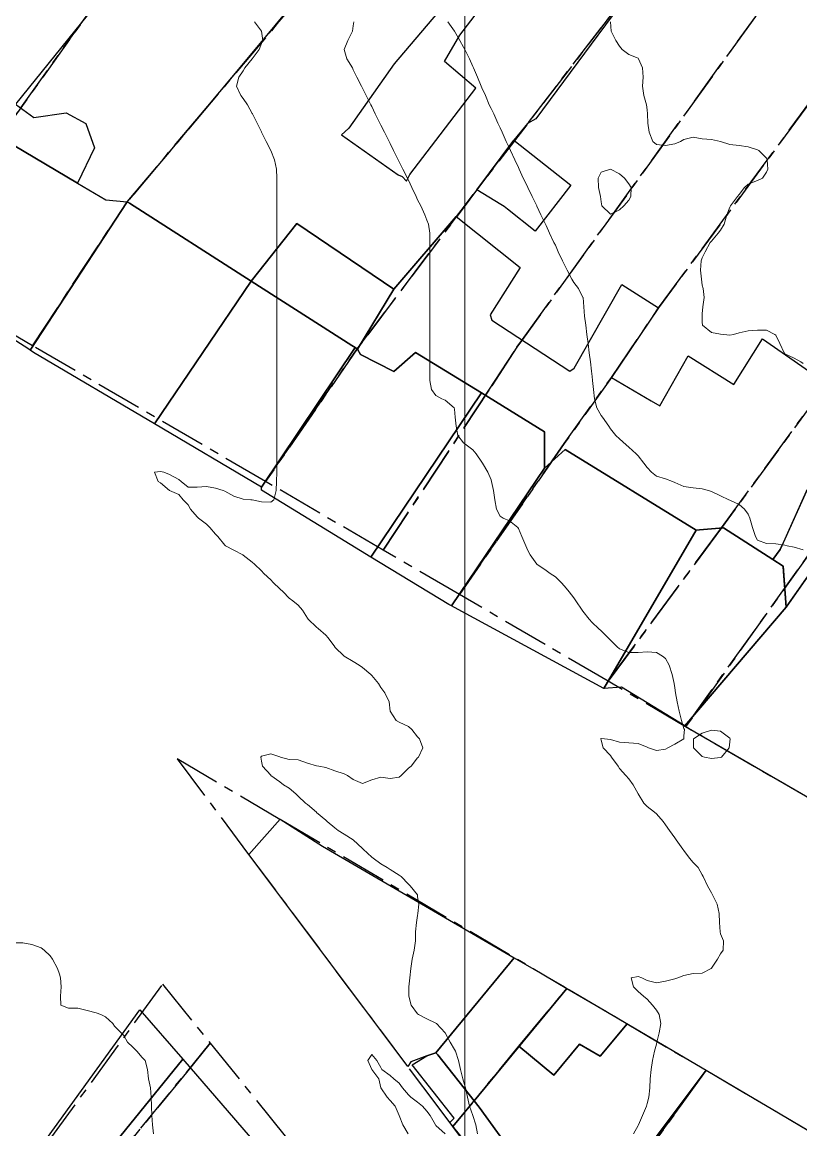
# Model space of a CAD drawing. Header units: centimetres. Extents: x 0 to 642158, y -847 to 649707.
# Drawn here: x 616342.7 to 616385.1, y 621787.5 to 621847.7 of the extents above; entities that cross this region are included whole.
import ezdxf

# ---------------------------------------------------------------- set-up
doc = ezdxf.new("R2010")
doc.units = ezdxf.units.CM
doc.header["$MEASUREMENT"] = 0
doc.linetypes.add('CENTERX2', pattern=[4, 2.5, -0.5, 0.5, -0.5])
doc.layers.add('MEV_grille', color=254, linetype='Continuous', lineweight=9)
doc.layers.add('WAL_topographie 0.5', color=253, linetype='Continuous', lineweight=20)
doc.layers.add('SPW_batiments', color=7, linetype='Continuous')
doc.layers.add('SPW_parcellaire cadastral', color=7, linetype='CENTERX2', lineweight=25, true_color=0xff0542)

# ---------------------------------------------------------------- blocks, each defined once
blk = doc.blocks.new('*U112')
at = {"layer": 'MEV_grille', "transparency": 33554687}
blk.add_lwpolyline([(0, 1825.476), (0, -1825.476)], dxfattribs=at)
blk = doc.blocks.new('*U113')
at = {"layer": 'MEV_grille', "color": 0, "linetype": 'ByBlock', "lineweight": -2, "transparency": 16777216}
blk.add_blockref('*U112', (1000, 0), dxfattribs=at)

msp = doc.modelspace()

# ---------------------------------------------------------------- linework, layer by layer
at = {"layer": 'SPW_batiments'}
for points in [[(616362.798, 621855.025), (616366.469, 621859.399), (616366.509, 621859.487), (616371.724, 621855.791), (616377.412, 621851.738), (616377.492, 621851.681), (616370.679, 621842.478), (616370.23, 621842.22), (616369.483, 621841.315), (616367.467, 621838.622), (616366.343, 621837.165), (616362.957, 621833.218), (616357.677, 621836.783), (616355.19, 621833.653), (616348.567, 621837.883), (616348.44, 621837.964), (616348.615, 621838.157), (616348.809, 621838.386), (616354.788, 621845.509), (616358.111, 621849.526), (616359.009, 621850.511), (616362.798, 621855.025)], [(616349.163, 621851.707), (616342.364, 621843.273), (616343.364, 621842.557), (616345.114, 621842.807), (616346.181, 621842.224), (616346.665, 621840.907), (616345.738, 621838.984), (616341.673, 621841.387), (616341.369, 621841.298), (616342.165, 621842.484), (616339.006, 621844.601), (616344.888, 621852.828), (616345.075, 621852.607), (616346.915, 621853.936), (616349.163, 621851.707)], [(616363.418, 621839.343), (616363.648, 621839.087), (616363.823, 621839.456), (616367.417, 621844.145), (616365.713, 621845.594), (616366.558, 621847.034), (616370.079, 621851.643), (616369.037, 621852.62), (616362.979, 621845.475), (616360.512, 621841.972), (616360.281, 621841.776), (616360.107, 621841.608), (616363.198, 621839.439), (616363.418, 621839.343)], [(616345.738, 621838.984), (616347.268, 621838.079), (616348.44, 621837.964), (616343.147, 621829.888), (616343.024, 621829.986), (616342.835, 621830.106), (616336.432, 621834.175), (616336.279, 621834.271), (616336.135, 621834.371), (616341.369, 621841.298), (616341.673, 621841.387), (616345.738, 621838.984)], [(616372.585, 621838.875), (616370.642, 621836.368), (616369.139, 621837.571), (616368.965, 621837.71), (616368.786, 621837.813), (616367.467, 621838.622), (616369.483, 621841.315), (616372.585, 621838.875)], [(616348.567, 621837.883), (616355.19, 621833.653), (616349.932, 621825.876), (616343.339, 621829.774), (616343.147, 621829.888), (616348.44, 621837.964), (616348.567, 621837.883)], [(616362.957, 621833.218), (616360.981, 621829.953), (616360.852, 621830.035), (616360.662, 621830.156), (616355.19, 621833.653), (616357.677, 621836.783), (616362.957, 621833.218)], [(616385.43, 621822.217), (616383.989, 621819.042), (616383.586, 621818.503), (616380.912, 621820.235), (616379.606, 621820.116), (616379.417, 621820.099), (616372.278, 621824.494), (616371.167, 621823.464), (616371.162, 621825.448), (616367.724, 621827.567), (616364.141, 621829.774), (616362.954, 621828.726), (616361.147, 621829.652), (616360.981, 621829.953), (616362.957, 621833.218), (616366.343, 621837.165), (616369.828, 621834.388)], [(616369.828, 621834.388), (616368.197, 621831.821), (616368.292, 621831.517), (616372.545, 621828.745), (616372.767, 621828.913), (616375.364, 621833.468), (616377.368, 621832.192), (616374.804, 621828.411), (616376.961, 621827.143), (616377.441, 621826.862), (616378.985, 621829.578), (616381.469, 621828.02), (616383.025, 621830.505), (616386.002, 621828.435)], [(616360.662, 621830.156), (616360.852, 621830.035), (616355.753, 621822.433), (616349.932, 621825.876), (616355.19, 621833.653), (616360.662, 621830.156)], [(616384.15, 621818.138), (616383.586, 621818.503), (616383.989, 621819.042), (616384.068, 621819.217), (616384.094, 621819.273), (616385.431, 621822.217), (616387.622, 621825.157), (616390.668, 621829.243), (616388.493, 621830.819), (616390.171, 621833.283), (616392.328, 621831.762), (616393.78, 621830.738), (616392.603, 621828.89), (616392.056, 621828.238), (616390.125, 621825.94), (616389.03, 621824.638), (616387.249, 621822.166), (616387.105, 621821.008), (616386.934, 621819.636), (616385.34, 621817.368), (616384.318, 621815.915), (616384.153, 621818.102), (616384.15, 621818.138)], [(616360.981, 621829.953), (616361.147, 621829.652), (616362.954, 621828.726), (616364.141, 621829.774), (616367.724, 621827.567), (616361.712, 621818.639), (616355.759, 621822.279), (616355.753, 621822.433), (616360.852, 621830.035), (616360.981, 621829.953)], [(616371.162, 621825.448), (616371.167, 621823.464), (616366.103, 621815.975), (616365.945, 621816.051), (616361.712, 621818.639), (616367.724, 621827.567), (616371.162, 621825.448)], [(616379.417, 621820.099), (616374.389, 621811.485), (616366.251, 621815.896), (616366.103, 621815.975), (616371.167, 621823.464), (616372.278, 621824.494), (616379.417, 621820.099)], [(616383.586, 621818.503), (616384.15, 621818.138), (616384.318, 621815.915), (616378.796, 621809.454), (616375.346, 621811.549), (616374.389, 621811.485), (616379.417, 621820.099), (616379.606, 621820.116), (616380.912, 621820.235), (616383.586, 621818.503)], [(616389.872, 621817.372), (616387.47, 621814.044), (616387.947, 621813.679), (616388.901, 621814.795), (616391.028, 621812.972), (616391.178, 621812.843), (616386.063, 621805.221), (616379.004, 621809.303), (616378.796, 621809.454), (616384.318, 621815.915), (616386.934, 621819.636), (616389.872, 621817.372)], [(616359.069, 621802.909), (616369.512, 621796.832), (616365.25, 621791.667), (616364.748, 621791.493), (616363.877, 621791.163), (616363.72, 621790.909), (616355.069, 621802.458), (616356.769, 621804.376), (616359.069, 621802.909)], [(616372.243, 621795.243), (616372.373, 621795.167), (616367.333, 621789.057), (616365.344, 621791.55), (616365.25, 621791.667), (616369.512, 621796.832), (616372.243, 621795.243)], [(616372.519, 621795.082), (616379.953, 621790.709), (616374.217, 621783.045), (616369.881, 621785.41), (616369.711, 621785.788), (616369.601, 621785.94), (616367.593, 621788.7), (616367.333, 621789.057), (616372.373, 621795.167), (616372.519, 621795.082)], [(616341.244, 621776.725), (616338.348, 621779.127), (616349.125, 621794.003), (616351.459, 621791.308), (616345.999, 621784.591), (616344.257, 621781.025), (616343.649, 621779.783), (616341.244, 621776.725)], [(616365.344, 621791.55), (616367.333, 621789.057), (616367.593, 621788.7), (616369.601, 621785.94), (616368.767, 621784.442), (616366.012, 621787.866), (616366.233, 621788.106), (616363.96, 621791.012), (616364.748, 621791.493), (616365.25, 621791.667), (616365.344, 621791.55)], [(616351.459, 621791.308), (616357.198, 621784.684), (616350.02, 621776.709), (616348.976, 621774.733), (616346.223, 621777.702), (616343.649, 621779.783), (616345.999, 621784.591), (616351.459, 621791.308)], [(616386.921, 621786.612), (616387.072, 621786.515), (616386.991, 621786.342), (616386.865, 621786.159), (616383.215, 621780.882), (616381.17, 621778.261), (616375.125, 621783.165), (616374.684, 621783.107), (616374.217, 621783.045), (616379.953, 621790.709), (616386.921, 621786.612)]]:
    msp.add_lwpolyline(points, dxfattribs=at)
at = {"layer": 'SPW_parcellaire cadastral'}
for points in [[(616365.527, 621861.663), (616366.47, 621859.398), (616371.044, 621856.333), (616377.502, 621851.674), (616367.844, 621839.111), (616360.963, 621829.963), (616355.975, 621822.744), (616343.285, 621830.135), (616348.44, 621837.964), (616358.545, 621849.952), (616359.477, 621851.086)], [(616342.714, 621855.4), (616343.891, 621854.082), (616345.091, 621852.621), (616347.629, 621850.043), (616342.651, 621843.081), (616341.009, 621840.818), (616339.86, 621841.603), (616334.959, 621834.984), (616328.403, 621838.803), (616333.628, 621846.286), (616334.812, 621847.411), (616339.49, 621852.413), (616340.666, 621853.513), (616342.714, 621855.4)], [(616347.629, 621850.043), (616349.212, 621851.659), (616350.367, 621852.787), (616351.78, 621854.19), (616352.967, 621853.447), (616355.401, 621851.922), (616358.545, 621849.952), (616348.44, 621837.964), (616343.285, 621830.135), (616336.117, 621834.31), (616341.009, 621840.818), (616342.651, 621843.081), (616347.629, 621850.043)], [(616384.991, 621851.283), (616369.953, 621830.468), (616369.661, 621830.048), (616368.136, 621827.721), (616362.377, 621819.014), (616355.975, 621822.744), (616360.963, 621829.963), (616367.844, 621839.111), (616377.502, 621851.674), (616379.304, 621854.316)], [(616389.557, 621848.848), (616387.814, 621846.378), (616377.369, 621832.191), (616374.804, 621828.411), (616372.237, 621824.809), (616366.525, 621816.6), (616362.377, 621819.014), (616368.136, 621827.721), (616369.661, 621830.048), (616369.953, 621830.468), (616384.991, 621851.283)], [(616398.267, 621844.202), (616396.681, 621842.012), (616388.516, 621830.801), (616386.253, 621827.695), (616380.796, 621820.224), (616374.626, 621811.882), (616371.202, 621813.878), (616366.525, 621816.6), (616372.237, 621824.809), (616374.804, 621828.411), (616377.369, 621832.191), (616387.814, 621846.378), (616389.557, 621848.848)], [(616374.626, 621811.882), (616380.796, 621820.224), (616386.253, 621827.695), (616388.516, 621830.801), (616396.681, 621842.012), (616398.267, 621844.202)], [(616402.12, 621842.147), (616392.759, 621828.474), (616387.912, 621822.088), (616378.842, 621809.397), (616374.626, 621811.882)], [(616410.052, 621837.917), (616396.506, 621819.507), (616394.703, 621816.644), (616386.064, 621805.22), (616378.842, 621809.397), (616387.912, 621822.088), (616392.759, 621828.474), (616402.12, 621842.147)], [(616369.762, 621792.016), (616366.172, 621787.648), (616365.307, 621788.795), (616363.721, 621790.909), (616355.069, 621802.458), (616351.155, 621807.683), (616356.769, 621804.375), (616372.373, 621795.166), (616369.762, 621792.016)], [(616352.958, 621792.182), (616351.663, 621790.599), (616346.639, 621784.459), (616346.009, 621783.564), (616344.261, 621781.055), (616341.035, 621776.465), (616338.788, 621773.296), (616337.889, 621772.013), (616331.807, 621763.336), (616328.457, 621764.002), (616344.139, 621786.816), (616348.855, 621793.308), (616350.366, 621795.388), (616352.958, 621792.182)], [(616369.762, 621792.016), (616372.373, 621795.166), (616375.654, 621793.246), (616374.186, 621791.475), (616373.066, 621792.135), (616371.663, 621790.442), (616369.762, 621792.016)], [(616372.071, 621779.769), (616369.543, 621783.142), (616366.894, 621786.678), (616366.172, 621787.648), (616369.762, 621792.016), (616371.663, 621790.442), (616373.066, 621792.135), (616374.186, 621791.475), (616375.654, 621793.246), (616379.955, 621790.711), (616374.742, 621783.475), (616372.071, 621779.769)], [(616352.958, 621792.182), (616358.93, 621784.799), (616358.311, 621784.188), (616350.644, 621776.624), (616350.306, 621776.29), (616344.963, 621769.333), (616340.131, 621762.992), (616339.266, 621761.874), (616333.617, 621762.942), (616331.807, 621763.336), (616337.889, 621772.013), (616338.788, 621773.296), (616341.035, 621776.465), (616344.261, 621781.055), (616346.009, 621783.564), (616346.639, 621784.459), (616351.663, 621790.599), (616352.958, 621792.182)], [(616372.071, 621779.769), (616374.742, 621783.475), (616379.955, 621790.711), (616387.105, 621786.499), (616381.17, 621778.26), (616379.695, 621776.301), (616377.348, 621773.007), (616372.071, 621779.769)]]:
    msp.add_lwpolyline(points, dxfattribs=at)
at = {"layer": 'WAL_topographie 0.5'}
for points in [[(616355.367, 621847.75), (616355.75, 621847.25), (616355.75, 621847.25), (616355.822, 621846.75), (616355.75, 621846.583), (616355.615, 621846.25), (616355.25, 621845.75), (616355.25, 621845.75), (616354.85, 621845.25), (616354.75, 621845.086), (616354.524, 621844.75), (616354.391, 621844.25), (616354.625, 621843.75), (616354.75, 621843.579), (616354.987, 621843.25), (616355.25, 621842.766), (616355.258, 621842.75), (616355.512, 621842.25), (616355.75, 621841.767), (616355.758, 621841.75), (616356.012, 621841.25), (616356.25, 621840.75), (616356.25, 621840.75), (616356.45, 621840.25), (616356.56, 621839.75), (616356.583, 621839.25), (616356.583, 621838.75), (616356.583, 621838.25), (616356.583, 621837.75), (616356.583, 621837.25), (616356.583, 621836.75), (616356.583, 621836.25), (616356.583, 621835.75), (616356.583, 621835.25), (616356.583, 621834.75), (616356.583, 621834.25), (616356.583, 621833.75), (616356.583, 621833.25), (616356.583, 621832.75), (616356.583, 621832.25), (616356.583, 621831.75), (616356.583, 621831.25), (616356.583, 621830.75), (616356.583, 621830.25), (616356.583, 621829.75), (616356.583, 621829.25), (616356.583, 621828.75), (616356.583, 621828.25), (616356.583, 621827.75), (616356.583, 621827.25), (616356.583, 621826.75), (616356.583, 621826.25), (616356.583, 621825.75), (616356.583, 621825.25), (616356.583, 621824.75), (616356.583, 621824.25), (616356.583, 621823.75), (616356.583, 621823.25), (616356.56, 621822.75), (616356.552, 621822.25), (616356.431, 621821.75), (616356.25, 621821.63), (616355.75, 621821.635), (616355.25, 621821.742), (616355.179, 621821.75), (616354.75, 621821.793), (616354.25, 621821.952), (616353.75, 621822.221), (616353.667, 621822.25), (616353.25, 621822.389), (616352.75, 621822.472), (616352.25, 621822.446), (616351.75, 621822.441), (616351.375, 621822.75), (616351.25, 621822.85), (616350.75, 621823.12), (616350.432, 621823.25), (616350.25, 621823.297), (616349.917, 621823.25), (616350.129, 621822.75), (616350.25, 621822.668), (616350.75, 621822.25), (616350.75, 621822.25), (616351.25, 621822.04), (616351.493, 621821.75), (616351.75, 621821.479), (616351.89, 621821.25), (616352.25, 621820.823), (616352.319, 621820.75), (616352.75, 621820.417), (616352.94, 621820.25), (616353.25, 621819.89), (616353.38, 621819.75), (616353.75, 621819.274), (616353.782, 621819.25), (616354.25, 621819.016), (616354.735, 621818.75), (616354.75, 621818.742), (616355.25, 621818.364), (616355.375, 621818.25), (616355.75, 621817.887), (616355.885, 621817.75), (616356.25, 621817.391), (616356.388, 621817.25), (616356.75, 621816.899), (616356.932, 621816.75), (616357.25, 621816.407), (616357.455, 621816.25), (616357.75, 621816.02), (616357.987, 621815.75), (616358.25, 621815.309), (616358.293, 621815.25), (616358.75, 621814.82), (616358.842, 621814.75), (616359.25, 621814.381), (616359.372, 621814.25), (616359.741, 621813.75), (616359.75, 621813.74), (616360.25, 621813.25), (616360.25, 621813.25), (616360.75, 621812.961), (616361.067, 621812.75), (616361.25, 621812.63), (616361.699, 621812.25), (616361.75, 621812.199), (616362.115, 621811.75), (616362.25, 621811.54), (616362.464, 621811.25), (616362.703, 621810.75), (616362.75, 621810.25), (616362.75, 621810.25), (616363.075, 621809.75), (616363.25, 621809.66), (616363.75, 621809.421), (616363.941, 621809.25), (616364.25, 621808.861), (616364.361, 621808.75), (616364.54, 621808.25), (616364.3, 621807.75), (616364.25, 621807.719), (616363.893, 621807.25), (616363.75, 621807.153), (616363.359, 621806.75), (616363.25, 621806.653), (616362.75, 621806.583), (616362.25, 621806.656), (616361.75, 621806.517), (616361.25, 621806.319), (616360.75, 621806.54), (616360.44, 621806.75), (616360.25, 621806.845), (616359.75, 621807.006), (616359.25, 621807.177), (616358.875, 621807.25), (616358.75, 621807.27), (616358.25, 621807.424), (616357.75, 621807.594), (616357.25, 621807.62), (616356.783, 621807.75), (616356.75, 621807.761), (616356.25, 621807.934), (616355.75, 621807.797), (616355.723, 621807.75), (616355.75, 621807.536), (616355.801, 621807.25), (616356.25, 621806.764), (616356.262, 621806.75), (616356.75, 621806.399), (616356.957, 621806.25), (616357.25, 621806.053), (616357.613, 621805.75), (616357.75, 621805.629), (616358.15, 621805.25), (616358.25, 621805.169), (616358.741, 621804.75), (616358.75, 621804.742), (616359.25, 621804.318), (616359.323, 621804.25), (616359.75, 621803.897), (616359.922, 621803.75), (616360.25, 621803.552), (616360.75, 621803.25), (616360.75, 621803.25), (616361.25, 621802.782), (616361.282, 621802.75), (616361.75, 621802.31), (616361.832, 621802.25), (616362.25, 621801.945), (616362.592, 621801.75), (616362.75, 621801.643), (616363.25, 621801.331), (616363.354, 621801.25), (616363.75, 621800.832), (616363.844, 621800.75), (616364.236, 621800.25), (616364.25, 621800.15), (616364.321, 621799.75), (616364.267, 621799.25), (616364.25, 621799.125), (616364.192, 621798.75), (616364.143, 621798.25), (616364.132, 621797.75), (616364.055, 621797.25), (616363.959, 621796.75), (616363.887, 621796.25), (616363.82, 621795.75), (616363.766, 621795.25), (616363.769, 621794.75), (616363.893, 621794.25), (616364.25, 621793.781), (616364.296, 621793.75), (616364.75, 621793.512), (616365.25, 621793.276), (616365.286, 621793.25), (616365.75, 621792.75), (616365.75, 621792.75), (616366.019, 621792.25), (616366.25, 621791.85), (616366.308, 621791.75), (616366.474, 621791.25), (616366.583, 621790.75), (616366.717, 621790.25), (616366.75, 621790.125), (616366.85, 621789.75), (616366.967, 621789.25), (616367.083, 621788.75), (616367.25, 621788.25), (616367.25, 621788.25), (616367.417, 621787.75), (616367.507, 621787.25)], [(616360.781, 621847.75), (616360.75, 621847.542), (616360.709, 621847.25), (616360.458, 621846.75), (616360.258, 621846.25), (616360.402, 621845.75), (616360.697, 621845.25), (616360.75, 621845.143), (616360.943, 621844.75), (616361.197, 621844.25), (616361.25, 621844.143), (616361.443, 621843.75), (616361.697, 621843.25), (616361.75, 621843.143), (616361.943, 621842.75), (616362.197, 621842.25), (616362.25, 621842.143), (616362.443, 621841.75), (616362.697, 621841.25), (616362.75, 621841.143), (616362.943, 621840.75), (616363.197, 621840.25), (616363.25, 621840.143), (616363.443, 621839.75), (616363.697, 621839.25), (616363.75, 621839.139), (616363.931, 621838.75), (616364.165, 621838.25), (616364.25, 621838.078), (616364.417, 621837.75), (616364.652, 621837.25), (616364.75, 621836.975), (616364.837, 621836.75), (616364.913, 621836.25), (616364.917, 621835.75), (616364.917, 621835.25), (616364.917, 621834.75), (616364.917, 621834.25), (616364.917, 621833.75), (616364.917, 621833.25), (616364.917, 621832.75), (616364.917, 621832.25), (616364.917, 621831.75), (616364.917, 621831.25), (616364.917, 621830.75), (616364.917, 621830.25), (616364.917, 621829.75), (616364.917, 621829.25), (616364.917, 621828.75), (616364.924, 621828.25), (616365.006, 621827.75), (616365.25, 621827.422), (616365.562, 621827.25), (616365.75, 621827.179), (616366.236, 621826.75), (616366.25, 621826.679), (616366.304, 621826.25), (616366.344, 621825.75), (616366.445, 621825.25), (616366.75, 621824.859), (616366.896, 621824.75), (616367.25, 621824.467), (616367.436, 621824.25), (616367.75, 621823.792), (616367.777, 621823.75), (616368.075, 621823.25), (616368.25, 621822.838), (616368.276, 621822.75), (616368.379, 621822.25), (616368.458, 621821.75), (616368.545, 621821.25), (616368.75, 621820.859), (616368.909, 621820.75), (616369.25, 621820.611), (616369.714, 621820.25), (616369.75, 621820.187), (616369.934, 621819.75), (616370.143, 621819.25), (616370.25, 621819), (616370.38, 621818.75), (616370.75, 621818.25), (616370.75, 621818.25), (616371.25, 621817.9), (616371.472, 621817.75), (616371.75, 621817.553), (616372.069, 621817.25), (616372.25, 621817.053), (616372.5, 621816.75), (616372.75, 621816.417), (616372.866, 621816.25), (616373.213, 621815.75), (616373.25, 621815.698), (616373.592, 621815.25), (616373.75, 621815.074), (616374.105, 621814.75), (616374.25, 621814.628), (616374.618, 621814.25), (616374.75, 621814.111), (616375.121, 621813.75), (616375.25, 621813.635), (616375.75, 621813.443), (616376.25, 621813.443), (616376.75, 621813.482), (616377.25, 621813.442), (616377.591, 621813.25), (616377.75, 621813.125), (616377.944, 621812.75), (616378.111, 621812.25), (616378.213, 621811.75), (616378.25, 621811.523), (616378.294, 621811.25), (616378.39, 621810.75), (616378.496, 621810.25), (616378.617, 621809.75), (616378.75, 621809.303), (616378.787, 621809.25), (616378.75, 621808.917), (616378.737, 621808.75), (616378.25, 621808.452), (616377.871, 621808.25), (616377.75, 621808.188), (616377.25, 621808.112), (616376.83, 621808.25), (616376.75, 621808.285), (616376.25, 621808.496), (616375.75, 621808.522), (616375.25, 621808.56), (616374.75, 621808.71), (616374.417, 621808.75), (616374.25, 621808.762), (616374.227, 621808.75), (616374.25, 621808.679), (616374.354, 621808.25), (616374.75, 621807.839), (616374.801, 621807.75), (616375.165, 621807.25), (616375.25, 621807.128), (616375.591, 621806.75), (616375.75, 621806.569), (616375.98, 621806.25), (616376.25, 621805.75), (616376.25, 621805.75), (616376.564, 621805.25), (616376.75, 621805.068), (616377.15, 621804.75), (616377.25, 621804.669), (616377.625, 621804.25), (616377.75, 621804.074), (616377.966, 621803.75), (616378.25, 621803.358), (616378.333, 621803.25), (616378.694, 621802.75), (616378.75, 621802.667), (616379.056, 621802.25), (616379.25, 621802.018), (616379.525, 621801.75), (616379.75, 621801.341), (616379.797, 621801.25), (616380.037, 621800.75), (616380.25, 621800.364), (616380.314, 621800.25), (616380.559, 621799.75), (616380.676, 621799.25), (616380.681, 621798.75), (616380.719, 621798.25), (616380.75, 621798.139), (616380.902, 621797.75), (616380.88, 621797.25), (616380.75, 621797.044), (616380.583, 621796.75), (616380.25, 621796.274), (616380.229, 621796.25), (616379.75, 621796), (616379.25, 621795.982), (616378.75, 621795.877), (616378.423, 621795.75), (616378.25, 621795.693), (616377.75, 621795.556), (616377.25, 621795.474), (616376.75, 621795.6), (616376.464, 621795.75), (616376.25, 621795.812), (616375.875, 621795.75), (616376.014, 621795.25), (616376.25, 621795), (616376.552, 621794.75), (616376.75, 621794.577), (616377.046, 621794.25), (616377.25, 621793.982), (616377.401, 621793.75), (616377.496, 621793.25), (616377.402, 621792.75), (616377.279, 621792.25), (616377.25, 621792.135), (616377.152, 621791.75), (616377.046, 621791.25), (616376.968, 621790.75), (616376.917, 621790.25), (616376.896, 621789.75), (616376.848, 621789.25), (616376.75, 621788.904), (616376.708, 621788.75), (616376.5, 621788.25), (616376.273, 621787.75), (616376.25, 621787.707), (616376.011, 621787.25)], [(616365.887, 621847.75), (616366.25, 621847.25), (616366.25, 621847.25), (616366.556, 621846.75), (616366.75, 621846.379), (616366.828, 621846.25), (616367.078, 621845.75), (616367.25, 621845.333), (616367.288, 621845.25), (616367.512, 621844.75), (616367.708, 621844.25), (616367.75, 621844.162), (616367.944, 621843.75), (616368.149, 621843.25), (616368.25, 621843.045), (616368.397, 621842.75), (616368.619, 621842.25), (616368.75, 621841.982), (616368.86, 621841.75), (616369.074, 621841.25), (616369.25, 621840.886), (616369.316, 621840.75), (616369.537, 621840.25), (616369.75, 621839.824), (616369.786, 621839.75), (616370.005, 621839.25), (616370.25, 621838.77), (616370.26, 621838.75), (616370.488, 621838.25), (616370.739, 621837.75), (616370.75, 621837.73), (616370.96, 621837.25), (616371.21, 621836.75), (616371.25, 621836.672), (616371.429, 621836.25), (616371.67, 621835.75), (616371.75, 621835.598), (616371.906, 621835.25), (616372.138, 621834.75), (616372.25, 621834.534), (616372.392, 621834.25), (616372.654, 621833.75), (616372.75, 621833.566), (616373.008, 621833.25), (616373.25, 621832.767), (616373.266, 621832.75), (616373.303, 621832.25), (616373.335, 621831.75), (616373.401, 621831.25), (616373.469, 621830.75), (616373.531, 621830.25), (616373.594, 621829.75), (616373.656, 621829.25), (616373.719, 621828.75), (616373.75, 621828.464), (616373.772, 621828.25), (616373.824, 621827.75), (616373.888, 621827.25), (616374.014, 621826.75), (616374.25, 621826.344), (616374.318, 621826.25), (616374.665, 621825.75), (616374.75, 621825.612), (616375.05, 621825.25), (616375.25, 621825.066), (616375.603, 621824.75), (616375.75, 621824.622), (616376.153, 621824.25), (616376.25, 621824.15), (616376.568, 621823.75), (616376.75, 621823.508), (616376.993, 621823.25), (616377.25, 621823.046), (616377.75, 621822.894), (616378.132, 621822.75), (616378.25, 621822.699), (616378.75, 621822.477), (616379.25, 621822.41), (616379.75, 621822.352), (616380.096, 621822.25), (616380.25, 621822.2), (616380.75, 621821.975), (616381.2, 621821.75), (616381.25, 621821.725), (616381.75, 621821.487), (616382.04, 621821.25), (616382.25, 621820.967), (616382.332, 621820.75), (616382.476, 621820.25), (616382.648, 621819.75), (616382.75, 621819.56), (616383.25, 621819.375), (616383.75, 621819.363), (616384.25, 621819.276), (616384.375, 621819.25), (616384.75, 621819.167), (616385.25, 621819.034)], [(616374.75, 621847.75), (616374.788, 621847.25), (616375.043, 621846.75), (616375.25, 621846.434), (616375.38, 621846.25), (616375.75, 621845.987), (616376.25, 621845.783), (616376.283, 621845.75), (616376.494, 621845.25), (616376.523, 621844.75), (616376.489, 621844.25), (616376.561, 621843.75), (616376.712, 621843.25), (616376.75, 621842.964), (616376.769, 621842.75), (616376.784, 621842.25), (616376.849, 621841.75), (616377.061, 621841.25), (616377.25, 621841.09), (616377.75, 621841.036), (616378.25, 621841.121), (616378.571, 621841.25), (616378.75, 621841.352), (616379.25, 621841.474), (616379.75, 621841.398), (616380.25, 621841.357), (616380.75, 621841.25), (616380.75, 621841.25), (616381.25, 621841.089), (616381.75, 621841.021), (616382.25, 621840.958), (616382.75, 621840.802), (616382.829, 621840.75), (616383.25, 621840.34), (616383.281, 621840.25), (616383.325, 621839.75), (616383.25, 621839.576), (616383.036, 621839.25), (616382.75, 621839.128), (616382.25, 621838.929), (616382.055, 621838.75), (616381.75, 621838.358), (616381.665, 621838.25), (616381.286, 621837.75), (616381.25, 621837.677), (616381.091, 621837.25), (616380.95, 621836.75), (616380.75, 621836.425), (616380.615, 621836.25), (616380.25, 621835.823), (616380.186, 621835.75), (616379.902, 621835.25), (616379.75, 621834.923), (616379.694, 621834.75), (616379.645, 621834.25), (616379.705, 621833.75), (616379.75, 621833.437), (616379.807, 621833.25), (616379.855, 621832.75), (616379.781, 621832.25), (616379.75, 621831.875), (616379.745, 621831.75), (616379.75, 621831.417), (616379.758, 621831.25), (616380.25, 621830.846), (616380.75, 621830.771), (616380.917, 621830.75), (616381.25, 621830.702), (616381.45, 621830.75), (616381.75, 621830.837), (616382.25, 621830.94), (616382.75, 621830.987), (616383.25, 621830.973), (616383.703, 621830.75), (616383.75, 621830.706), (616383.978, 621830.25), (616384.208, 621829.75), (616384.25, 621829.698), (616384.75, 621829.458), (616385.116, 621829.25), (616385.25, 621829.176)], [(616375.479, 621837.75), (616375.25, 621837.52), (616374.75, 621837.293), (616374.281, 621837.75), (616374.25, 621837.962), (616374.2, 621838.25), (616374.107, 621838.75), (616374.086, 621839.25), (616374.25, 621839.577), (616374.75, 621839.735), (616375.25, 621839.493), (616375.524, 621839.25), (616375.75, 621838.945), (616375.879, 621838.75), (616375.863, 621838.25), (616375.75, 621838.059), (616375.479, 621837.75)], [(616380.798, 621807.75), (616380.75, 621807.73), (616380.25, 621807.669), (616379.865, 621807.75), (616379.75, 621807.788), (616379.276, 621808.25), (616379.27, 621808.75), (616379.75, 621809.05), (616380.25, 621809.209), (616380.75, 621809.161), (616381.25, 621808.778), (616381.267, 621808.75), (616381.25, 621808.583), (616381.215, 621808.25), (616380.798, 621807.75)], [(616342.25, 621797.645), (616342.75, 621797.65), (616343.25, 621797.555), (616343.75, 621797.368), (616343.923, 621797.25), (616344.25, 621796.935), (616344.364, 621796.75), (616344.636, 621796.25), (616344.75, 621795.94), (616344.8, 621795.75), (616344.842, 621795.25), (616344.806, 621794.75), (616344.821, 621794.25), (616345.25, 621794.092), (616345.75, 621794.083), (616346.25, 621793.967), (616346.75, 621793.846), (616347, 621793.75), (616347.25, 621793.613), (616347.652, 621793.25), (616347.75, 621793.118), (616348.107, 621792.75), (616348.25, 621792.599), (616348.459, 621792.25), (616348.75, 621791.964), (616348.96, 621791.75), (616349.25, 621791.413), (616349.417, 621791.25), (616349.55, 621790.75), (616349.592, 621790.25), (616349.702, 621789.75), (616349.75, 621789.25), (616349.75, 621789.25), (616349.761, 621788.75), (616349.787, 621788.25), (616349.823, 621787.75), (616349.875, 621787.25)], [(616365.75, 621787.261), (616365.25, 621787.714), (616365.219, 621787.75), (616364.934, 621788.25), (616364.75, 621788.486), (616364.524, 621788.75), (616364.25, 621788.98), (616363.873, 621789.25), (616363.75, 621789.373), (616363.433, 621789.75), (616363.25, 621790.011), (616362.95, 621790.25), (616362.75, 621790.425), (616362.302, 621790.75), (616362.25, 621790.857), (616362.038, 621791.25), (616361.75, 621791.563), (616361.547, 621791.25), (616361.75, 621790.75), (616361.75, 621790.75), (616362.147, 621790.25), (616362.25, 621789.75), (616362.25, 621789.75), (616362.589, 621789.25), (616362.75, 621789.066), (616363.027, 621788.75), (616363.25, 621788.25), (616363.25, 621788.25), (616363.442, 621787.75), (616363.731, 621787.25)]]:
    msp.add_lwpolyline(points, dxfattribs=at)

# ---------------------------------------------------------------- block references
at = {"layer": 'MEV_grille', "transparency": 33554687}
msp.add_blockref('*U113', (615366.814, 620593.644), dxfattribs=at)

doc.saveas('drawing.dxf')
